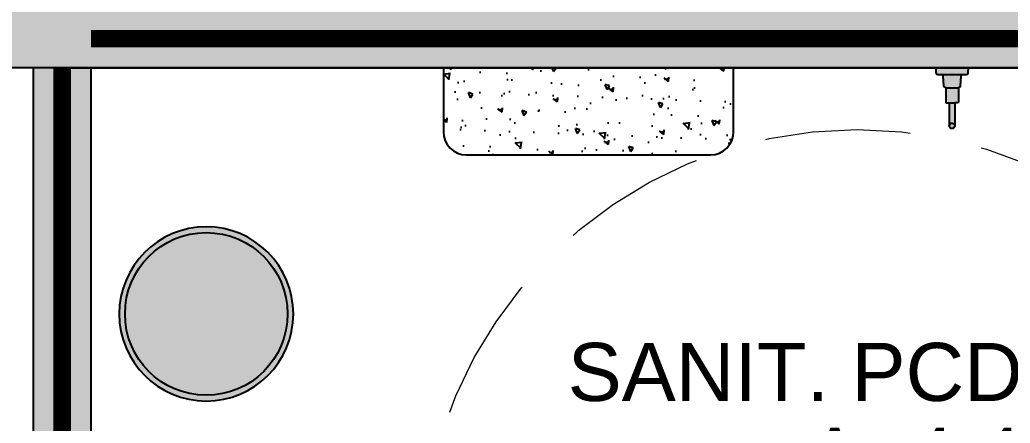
# Model space of a CAD drawing. Extents: x 100 to 738, y -85 to 470.
# Drawn here: x 622.215 to 623.922, y 456.125 to 456.819 of the extents above; entities that cross this region are included whole.
import ezdxf
from ezdxf.enums import TextEntityAlignment as Align

# ---------------------------------------------------------------- set-up
doc = ezdxf.new("R2010")
doc.units = 0
for name, pattern in [('1235-1022-BB-AG_PCA_RELOGIO_E_EMP-TAG-MAT-LAYOUT-PROP-SUBSOLO$0$2458-19-BB-EMPRESA-CEILANDIA-EP-MAT-LAYOUT-PROPOSTO$0$HIDDEN2', [0.1875, 0.125, -0.0625]), ('3600-00-FORCAS_ARMADAS-MAT-LAY-PROPOSTO$0$HIDDEN', [0.375, 0.25, -0.125]), ('CONTINU', [0]), ('HIDDENX2', [19.049999999999997, 12.7, -6.349999999999999]), ('XREF-2585-14-CAIXA-AGE-TIBIRI-PE-MATRIZ-1_50-SEM_ESTAC$0$CONTINU', [0])]:
    doc.linetypes.add(name, pattern=pattern)
doc.layers.get('0').update_dxf_attribs({"linetype": 'CONTINUOUS'})
for name, color, linetype in [('0704-ARQ-MOB', 2, 'CONTINUOUS'), ('0704-MOB-HTC', 251, 'CONTINUOUS'), ('A104', 4, 'CONTINUOUS'), ('ARQ-CON', 10, 'CONTINUOUS'), ('ARQ-ESQ', 2, 'CONTINUOUS'), ('ARQ-GES', 4, 'CONTINUOUS'), ('ARQ-PIS', 1, 'CONTINUOUS'), ('ARQ-SAN', 2, 'CONTINUOUS'), ('GRF-ACAB', 2, 'CONTINUOUS'), ('GRF-CTA', 8, 'CONTINUOUS'), ('GRF-HTC', 253, 'CONTINUOUS'), ('GRF-SMB', 2, 'CONTINUOUS')]:
    doc.layers.add(name, color=color, linetype=linetype)
doc.layers.add('A1PROJ', color=1, linetype='HIDDENX2', lineweight=20)
doc.layers.add('ARQ-PANTONE108C', color=40, linetype='CONTINUOUS', true_color=0xfedb00)
doc.styles.add('Arial_1', font='arial.ttf', dxfattribs={"height": 0.075})

# ---------------------------------------------------------------- blocks, each defined once
blk = doc.blocks.new('XREF-2585-14-CAIXA-AGE-TIBIRI-PE-MATRIZ-1_50-SEM_ESTAC$0$2060C37_p')
at = {"layer": 'ARQ-PANTONE108C', "true_color": 0xffffff}
h = blk.add_hatch(color=7, dxfattribs=at)
h.dxf.hatch_style = 1
h.paths.add_polyline_path([(0.0117055307147496, 0.0248569172865253, 0.4089706426350367), (0.0087590129620276, 0.0278538759215798), (0, 0.0280067655263707), (0, 0.0259900789269239), (0, -0.0280067639462089), (0.0087590092553603, -0.0278538852503228, 0.409251303902483), (0.0117055307147496, -0.0248540463006629)])
h = blk.add_hatch(color=7, dxfattribs=at)
h.dxf.hatch_style = 1
h.paths.add_polyline_path([(0.0344277465592384, 0.0109958003761932, 0.3431492064457248), (0.0310369504905771, 0.0140359712998677), (0.0144979976880006, 0.0151924908692052, -0.3940422229429525), (0.0117055307147496, 0.0181827957587645), (0.0117055303307182, -0.0181838911536238, -0.3939103414412324), (0.0144948417573225, -0.0151927195205417), (0.0310369514340126, -0.0140359749652618, 0.3431487115533232), (0.0344277455596043, -0.0109958096402494)])
h = blk.add_hatch(color=7, dxfattribs=at)
h.dxf.hatch_style = 1
h.paths.add_polyline_path([(0.1002502188236534, 0.0047481847744564), (0.0997513159620604, 0.0047481847744564, 0.9488514257600499), (0.0999418047551544, -0.0047481885058289), (0.1002501336334944, -0.0047481885058289, 0.9371616104864569)])
h.paths.add_polyline_path([(0.0997513159620604, 0.0047481847744564), (0.0604769097368585, 0.0047481847744564), (0.0604769097367282, -0.0047481885058289), (0.0999418047551543, -0.0047481885058289, -0.9488514257600376)])
h.paths.add_polyline_path([(0.0604769097368585, 0.0047481847744564), (0.0604769097369238, 0.0094963741809101, 0.4146355906747955), (0.0589753217911929, 0.0109958003761932), (0.0344277465592384, 0.0109958003761932), (0.0344868356872353, -0.0109958096306779), (0.0589774822284686, -0.0109958056636401, 0.4142135149255769), (0.0604769097369248, -0.0094963779123253), (0.0604769097367282, -0.0047481885058289)])
at = {"linetype": 'XREF-2585-14-CAIXA-AGE-TIBIRI-PE-MATRIZ-1_50-SEM_ESTAC$0$CONTINU'}
for points in [[(0.0117055310589649, -0.0248555836734283, -0.4091287347713152), (0.0087587313237556, -0.0278538900884229), (0, -0.0280067639462089), (0, 0.0259900789269239), (0, 0.0280067655263707), (0.0087590203889043, 0.0278538757919336, -0.4091104516773222), (0.0117055310605387, 0.0248554731686852)], [(0.0344277465592384, 0.0109958003761932), (0.0589796421799811, 0.0109958003761932, -0.4137918159362199), (0.0604769097369236, 0.0094963733822908), (0.0604769097367282, -0.0047481885058289)], [(0.1002501336334944, -0.0047481885058289, 0.9371616104864559), (0.1002502188236534, 0.0047481847744564), (0.0604769026481868, 0.0047481847744564)], [(0.0999418047551544, 0.0047581906128329, 1), (0.1002501336334944, -0.0047481885058289)], [(0.0117055303725593, -0.0181843921001388, -0.3938904022969802), (0.0144948417573225, -0.0151927195205417), (0.0310371216757695, -0.0140359630567844, 0.3431358527262698), (0.0344277455596043, -0.0109958096402494)], [(0.0344277455596043, -0.0109958096402494), (0.0589774819855897, -0.0109958056636401, 0.4142190592652784), (0.0604769097366607, -0.0094963497717515), (0.0604769097367282, -0.0047481885058289)], [(0.0344277455596043, -0.0109958096402494, 0.044723304267199), (0.034486835340374, -0.0103363355636361)]]:
    blk.add_lwpolyline(points, format="xyb", dxfattribs=at)
for points in [[(0.0117055307147496, 0.0249904688403007), (0.0117055307147496, -0.0249904725716732)], [(0.0604769097367282, -0.0047481885058289), (0.1002501336334944, -0.0047481885058289)]]:
    blk.add_lwpolyline(points, dxfattribs=at)
at = {"linetype": 'XREF-2585-14-CAIXA-AGE-TIBIRI-PE-MATRIZ-1_50-SEM_ESTAC$0$CONTINU', "extrusion": (0, 0, -1)}
blk.add_lwpolyline([(-0.0344277465592384, 0.0109958003761932, -0.3431485554058446), (-0.0310369591098621, 0.0140359706971367), (-0.0144923938707891, 0.0151928827274048, 0.3936399015301443), (-0.0117055303689568, 0.0181842352934467)], format="xyb", dxfattribs=at)
blk.add_lwpolyline([(-0.0344277465592384, 0.0109958003761932), (-0.034486835687261, -0.0109958096402494)], dxfattribs=at)
blk = doc.blocks.new('PRATELEIRA EM GRANITO')
at = {"layer": 'GRF-HTC'}
h = blk.add_hatch(dxfattribs=at)
h.set_pattern_fill('AR-CONC', color=251, scale=0.0005, angle=-90.00000000000001, style=0)
h.set_pattern_definition([(320, (0, 0), (-0.0079695427694516, -0.091092334498002), [0.009525, -0.104775]), (265, (0, 0), (0.0955284226195176, 0.0176217107124847), [0.00762, -0.083820292085]), (10.45144469999999, (-0.00066412675, -0.0075910035), (0.0875588759560976, -0.0734706235451767), [0.0080950044, -0.0890451223]), (316.1842, (0.0254, 0), (-0.0210211639663636, -0.135539520446065), [0.0142875, -0.1571625]), (6.63555760999999, (0.02364825, -0.01129495), (0.1237130622988607, -0.1187020670257515), [0.01214251157, -0.13356780408]), (261.18415117, (0.0254, 0), (0.1237130622927663, -0.1187020670324885), [0.011429983535, -0.12572986596]), (291, (0.01905, -0.0127), (-0.0511325990935438, -0.0758071956345662), [0.009525, -0.104775]), (236, (0.01905, -0.0127), (0.0920939830611597, -0.0309010141738236), [0.00762, -0.08382]), (341.451445, (0.01478895005, -0.0190172663), (0.0409613844429526, -0.1067082096393581), [0.0080950044, -0.0890449688]), (307.5, (0, 0), (0.0422775194365766, -0.0015443016252959), [0, -0.082804, 0, -0.08509, 0, -0.0841375]), (277.5, (0, 0), (0.0500902874090598, -0.0334098312551529), [0, -0.048514, 0, -0.080899, 0, -0.0320675]), (237.5, (0, 0.028321), (-0.0028643719963367, -0.0677952975834357), [0, -0.03175, 0, -0.09906, 0, -0.131445]), (227.5, (0, 0.041021), (0.0127132455166665, -0.074064590693009), [0, -0.041275, 0, -0.065786, 0, -0.093345])])
h.paths.add_polyline_path([(263.4578965578505, -29.30762929255749, 0.4142135623730951), (263.4178965578505, -29.2676292925575), (262.9978965498594, -29.2676292925575, 0.4142135623730951), (262.9578965498595, -29.30762929255749), (262.9578965498595, -29.41762929255751), (263.4578965578505, -29.41762929255751)])
at = {"layer": 'ARQ-ESQ', "linetype": 'CONTINU', "elevation": -4.54548121392e-05}
blk.add_lwpolyline([(262.9978965498595, -29.2676292925575, 0.4142135623730951), (262.9578965498595, -29.30762929255749), (262.9578965498595, -29.41762929255751), (263.4578965578505, -29.41762929255751), (263.4578965578505, -29.30762929255749, 0.4142135623730951), (263.4178965578505, -29.2676292925575)], format="xyb", close=True, dxfattribs=at)
blk = doc.blocks.new('BASE ARQ')
at = {"layer": 'GRF-HTC'}
h = blk.add_hatch(color=82, dxfattribs=at)
h.dxf.hatch_style = 1
edge = h.paths.add_edge_path()
edge.add_line((730.7699680715065, 478.6509612048101), (730.6699691356844, 478.6509612048101))
edge.add_line((730.6699691356844, 478.6509612048101), (730.6699691356844, 478.8501079998758))
edge.add_line((730.6699691356844, 478.8501079998758), (730.7699680715065, 478.8501079998758))
edge.add_line((730.7699680715065, 478.8501079998758), (730.7699691356845, 478.7509612048149))
edge.add_line((730.7699691356845, 478.7509612048149), (736.1677139294807, 478.7509612048149))
edge.add_line((736.1677139294807, 478.7509612048149), (736.1677139294807, 478.6509612048111))
edge.add_line((736.1677139294807, 478.6509612048111), (730.7699691356845, 478.6509612048111))
h = blk.add_hatch(color=82, dxfattribs=at)
h.dxf.hatch_style = 1
h.paths.add_polyline_path([(732.0699691356893, 478.6509612048104), (731.9699691356894, 478.6509612048104), (731.9699691356894, 476.9509612048112), (732.0699691356893, 476.9509612048112)])
at = {"layer": 'A104'}
blk.add_line((732.0293761050383, 478.6509612048104), (734.7293761050385, 478.6509612048104), dxfattribs=at)
at = {"layer": 'A1PROJ', "color": 9, "linetype": '3600-00-FORCAS_ARMADAS-MAT-LAY-PROPOSTO$0$HIDDEN'}
blk.add_circle((733.3893755541433, 477.7943963806509), 0.75, dxfattribs=at)
at = {"layer": 'ARQ-GES'}
blk.add_lwpolyline([(730.7699680715065, 478.8501079998758), (730.7699691356845, 478.7509612048149), (736.1677139294807, 478.7509612048149), (736.1677139294807, 478.6509612048111), (730.7699691356845, 478.6509612048111)], dxfattribs=at)
blk.add_lwpolyline([(732.0699691356893, 478.6509612048104), (731.9699691356894, 478.6509612048104), (731.9699691356894, 476.9509612048112), (732.0699691356893, 476.9509612048112)], close=True, dxfattribs=at)
at = {"layer": 'GRF-CTA', "color": 30, "linetype": '1235-1022-BB-AG_PCA_RELOGIO_E_EMP-TAG-MAT-LAYOUT-PROP-SUBSOLO$0$2458-19-BB-EMPRESA-CEILANDIA-EP-MAT-LAYOUT-PROPOSTO$0$HIDDEN2', "const_width": 0.03}
for points in [[(736.1677139294807, 478.7009612048129), (732.0699691356893, 478.7009612048129)], [(732.019969135689, 478.6509612048104), (732.019969135689, 476.9509612048112)]]:
    blk.add_lwpolyline(points, dxfattribs=at)
at = {"layer": 'ARQ-CON', "rotation": 180.0000000000004}
blk.add_blockref('PRATELEIRA EM GRANITO', (996.1346018884317, 449.2333319122547, 4.54548121392e-05), dxfattribs=at)
at = {"layer": 'ARQ-SAN', "xscale": -1, "rotation": 89.99189997750919}
blk.add_blockref('XREF-2585-14-CAIXA-AGE-TIBIRI-PE-MATRIZ-1_50-SEM_ESTAC$0$2060C37_p', (733.5531508584112, 478.6509612048119, 1.738814e-09), dxfattribs=at)
blk = doc.blocks.new('3600-00-FORCAS_ARMADAS-MAT-LAY-PROPOSTO$0$LIXEIRA12 - LIXEIRA-6461434-PLANTA LEIAUTE')
at = {"layer": '0704-MOB-HTC'}
blk.add_hatch(color=254, dxfattribs=at).paths.add_polyline_path([(664.1846311790586, -56.27457215670688), (664.1785551251006, -56.23231227318068), (664.1608192089831, -56.19347603408854), (664.1328602891505, -56.16120972055379), (664.0969434310088, -56.13812735740377), (664.0559784047995, -56.12609894042479), (664.0132839533175, -56.12609894042479), (663.9723189271083, -56.13812735740377), (663.9364020689668, -56.16120972055378), (663.9084431491339, -56.19347603408854), (663.8907072330165, -56.23231227318068), (663.8846311790587, -56.27457215670685), (663.8907072330165, -56.31683204023303), (663.908443149134, -56.35566827932517), (663.9364020689669, -56.38793459285995), (663.9723189271084, -56.41101695600995), (664.0132839533178, -56.42304537298893), (664.0559784047998, -56.42304537298893), (664.096943431009, -56.41101695600995), (664.1328602891506, -56.38793459285995), (664.1608192089833, -56.35566827932517), (664.1785551251006, -56.31683204023303), (664.1809523777085, -56.30015878211246)])
blk.add_circle((664.0346311790586, -56.2745721567068), 0.1400000000001)
for radius, start, end in [(0.1499999999999773, 0, 180), (0.1499999999998636, 180, 0)]:
    blk.add_arc((664.0346311790586, -56.2745721567069), radius, start, end)
blk = doc.blocks.new('MOB')
at = {"layer": '0704-ARQ-MOB'}
blk.add_blockref('3600-00-FORCAS_ARMADAS-MAT-LAY-PROPOSTO$0$LIXEIRA12 - LIXEIRA-6461434-PLANTA LEIAUTE', (68.23364344647209, 534.5017007114124), dxfattribs=at)
blk = doc.blocks.new('1235-1022-BB-AG_PCA_RELOGIO_E_EMP-TAG-MAT-LAYOUT-PROP-TERREO$0$Cota de Nível')
at = {"layer": 'GRF-SMB', "color": 1}
for p, q in [((12.22311167527414, -0.8907752324456765), (12.22311167527414, -0.6606351810845155)), ((12.110609866524, -0.7740020431022004), (12.59650557628068, -0.7740020431022004))]:
    blk.add_line(p, q, dxfattribs=at)
at = {"layer": 'GRF-SMB', "color": 1, "const_width": 0.0622386645314136}
for points in [[(12.22311167527414, -0.7428827108365966, 0.4142135623730489), (12.19199234300854, -0.7740020431022004)], [(12.22311167527414, -0.8051213753679604, 0.4142135623730951), (12.2542310075399, -0.7740020431022004)]]:
    blk.add_lwpolyline(points, format="xyb", dxfattribs=at)
at = {"layer": 'GRF-SMB', "color": 1}
blk.add_circle((12.22311167527414, -0.7740020431022004), 0.0622386645314136, dxfattribs=at)
blk = doc.blocks.new('1235-1022-BB-AG_PCA_RELOGIO_E_EMP-TAG-MAT-LAYOUT-PROP-TERREO$0$FOX_AMBIENTE_NO_ EXISTENTE0')
at = {"color": 1}
for p, q in [((0.0001247399356666, -0.0016118417422142), (-0.0017983644228863, -0.0053861465594929)), ((0.0020371626892523, -0.0053861465594929), (0.0001247399356666, -0.0016118417422142)), ((0.0058554305806476, -0.0019989170607341), (0.0024697677543071, -0.0019989170607341)), ((0.0024697677543071, -0.0019989170607341), (0.0024697677543071, -0.0053861465594929)), ((0.0058554305806476, -0.0053861465594929), (0.0058554305806476, -0.0019989170607341)), ((-0.0017983644228863, -0.0053861465594929), (0.0020371626892523, -0.0053861465594929)), ((0.0024697677543071, -0.0053861465594929), (0.0058554305806476, -0.0053861465594929))]:
    blk.add_line(p, q, dxfattribs=at)
blk.add_circle((-0.0035457475000156, -0.0037042693020627), 0.001755917589057, dxfattribs=at)
blk = doc.blocks.new('Tag_Ambiente')
at = {"xscale": 1.125, "yscale": 1.125, "zscale": 1.125}
blk.add_blockref('1235-1022-BB-AG_PCA_RELOGIO_E_EMP-TAG-MAT-LAYOUT-PROP-TERREO$0$Cota de Nível', (-13.5390208931286, 0.8707522984899753), dxfattribs=at)
at = {"layer": 'GRF-ACAB', "color": 1, "xscale": 56.38359374999997, "yscale": 56.38359374999997, "zscale": 56.38359374999997}
blk.add_blockref('1235-1022-BB-AG_PCA_RELOGIO_E_EMP-TAG-MAT-LAYOUT-PROP-TERREO$0$FOX_AMBIENTE_NO_ EXISTENTE0', (0.3731694090385034, 0.479090943113846), dxfattribs=at)
at = {"color": 3, "style": 'Arial_1'}
for tag, p in [('AMBIENTE', (0.3887232976111843, 0.7016314328766314)), ('X', (0.1766156200564435, 0.2188219283985902)), ('Y', (0.3847957270533495, 0.2188219283985902)), ('Z', (0.6047585457235325, 0.2188219283985902))]:
    blk.add_attdef(tag, text='', height=0.1, dxfattribs=at).set_placement(p, align=Align.CENTER)
at = {"style": 'Arial_1'}
for tag, p in [('ÁREA', (0.3887232976111843, 0.5557070208370832)), ('PÉ-DIREITO', (0.3887232976111843, 0.415191992892531))]:
    blk.add_attdef(tag, text='', height=0.1, dxfattribs=at).set_placement(p, align=Align.CENTER)
blk.add_attdef('NÍVEL', (0.3038829558725187, 0.022280938614756), '', height=0.1, dxfattribs=at)

msp = doc.modelspace()

# ---------------------------------------------------------------- linework, layer by layer
at = {"layer": 'ARQ-PIS'}
msp.add_lwpolyline([(622.3382923327765, 456.736734747634), (624.9795532519306, 456.736734747634), (624.9795532519306, 455.0367347476369), (622.3382923327765, 455.0367347476369)], close=True, dxfattribs=at)

# ---------------------------------------------------------------- block references
for name in ['BASE ARQ', 'MOB']:
    msp.add_blockref(name, (-109.7316768029128, -21.91422645717643))
at = {"layer": 'GRF-SMB'}
msp.add_blockref('Tag_Ambiente', (623.4884287284148, 455.4614055096411), dxfattribs=at).add_auto_attribs({'Z': 'I', 'Y': '-', 'X': '-', 'AMBIENTE': 'SANIT. PCD UNISSEX', 'ÁREA': 'A=4,49m²', 'PÉ-DIREITO': 'PDF=2,90m', 'NÍVEL': '+0,00'})

doc.saveas('drawing.dxf')
